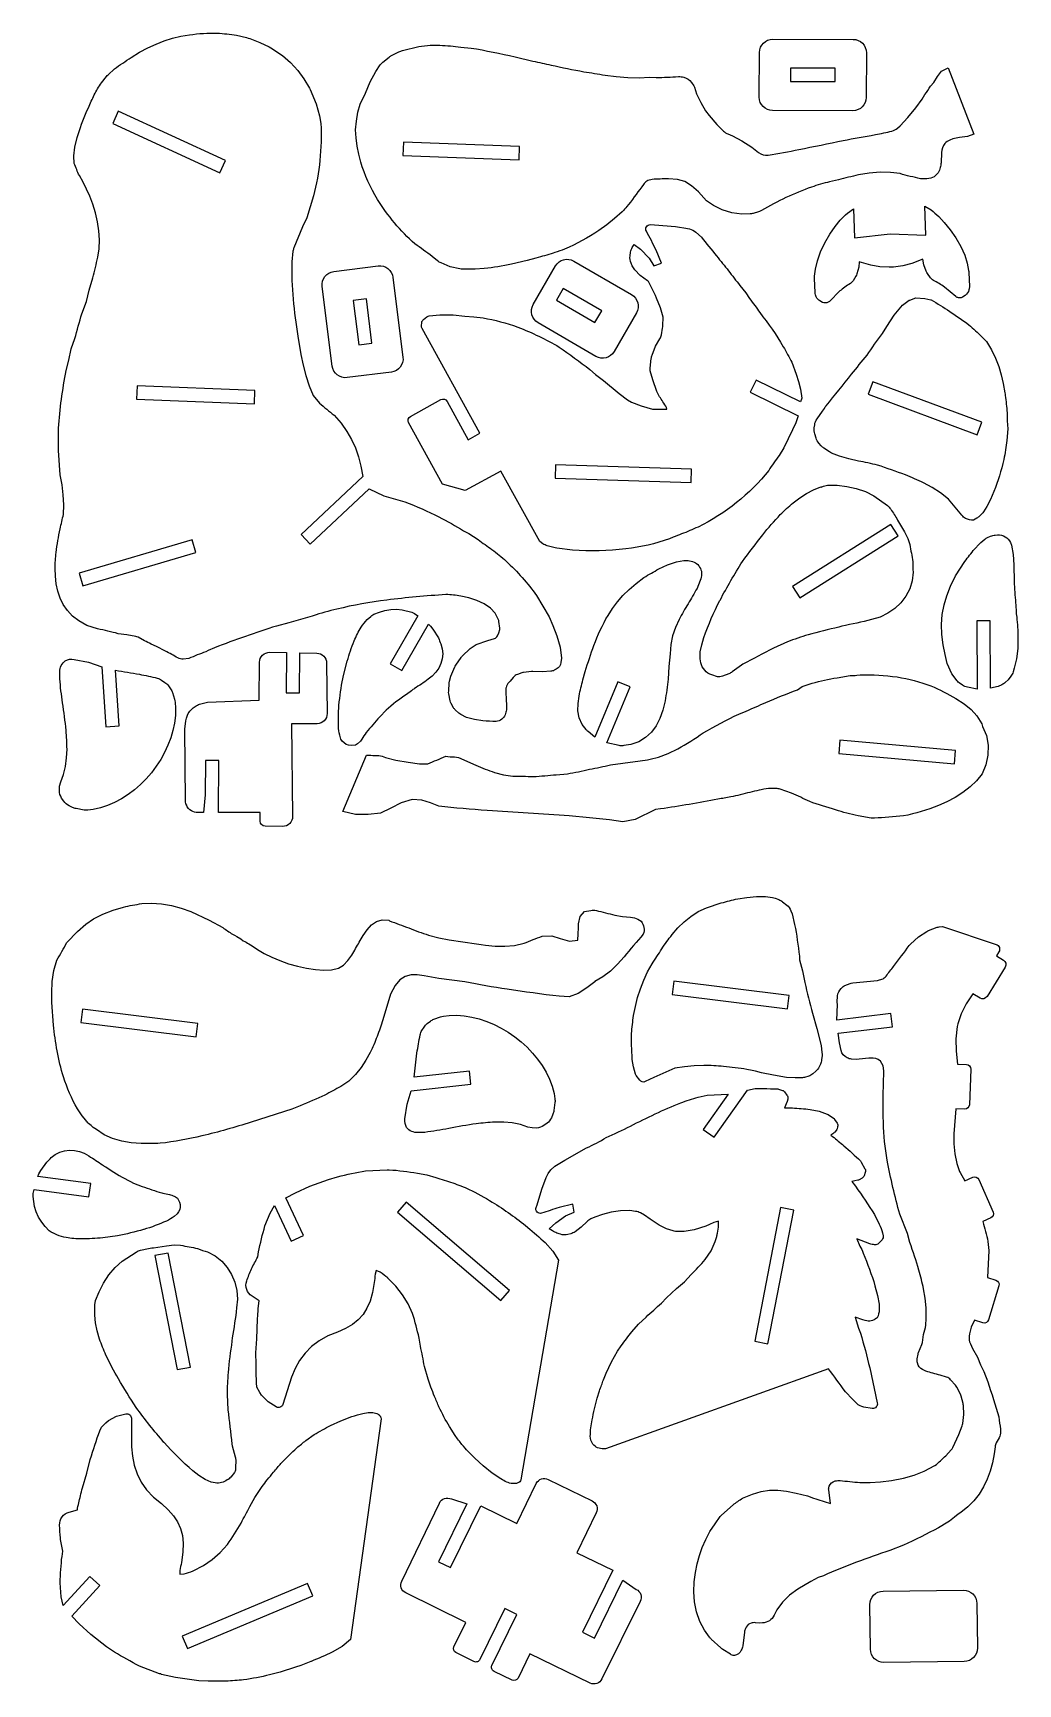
# Model space of a CAD drawing. Extents: x 0 to 223, y 0 to 573.
# Drawn here: x 0 to 222.8, y 0 to 373.3 of the extents above; entities that cross this region are included whole.
import ezdxf

# ---------------------------------------------------------------- set-up
doc = ezdxf.new("R2010")
doc.units = 0
doc.layers.add('LAYER_1', color=1, linetype='CONTINUOUS')

msp = doc.modelspace()

# ---------------------------------------------------------------- linework, layer by layer
at = {"layer": 'LAYER_1'}
for points in [[(93.37, 246.31, 0.0154), (80.04, 245.07, 0.0269), (68.73, 243.03, 0.0189), (63.36, 241.5), (63.13, 241.45), (57.85, 239.89), (55.08, 239.19, 0.0162), (41.07, 234.3), (39.63, 233.69), (39.09, 233.37, 0.0201), (35.25, 231.86), (34, 231.72, -0.16), (32.77, 231.98, 0.0159), (29.94, 233.55), (27.95, 234.59), (26.76, 235.08, 0.0238), (25.21, 235.89), (23.77, 236.65, 0.0716), (23.23, 236.84), (21.23, 237.24), (19.26, 237.47, 0.0166), (14.62, 238.57), (12.16, 239.31), (10.4, 240.37), (8.97, 241.45), (7.8, 242.68), (6.86, 244.04), (6.13, 245.52), (5.6, 247.09), (5.25, 248.75), (5.06, 250.47), (5, 252.24, -0.0238), (5.23, 255.84, -0.0228), (6.14, 261.16, -0.0056), (6.9, 264.45), (6.99, 266.62), (6.86, 268.86), (6.56, 271.13), (6.12, 273.39), (5.79, 278.9, -0.0121), (5.8, 283.93, -0.0232), (6.42, 290.45, -0.0101), (7.51, 296.99), (8.13, 299.31), (8.61, 301.86), (9.48, 304.18, -0.0045), (11.04, 309.8), (12.07, 312.54), (12.71, 315.17), (13.56, 317.91, -0.0094), (14.7, 322.58), (14.96, 324.52), (15.02, 326.53), (14.9, 328.57), (14.61, 330.62), (14.16, 332.63), (13.57, 334.57), (12.85, 336.41), (11.32, 339.57), (10.48, 341.06, -0.0149), (9.32, 343.79), (9.22, 345.51), (9.47, 347.5), (10, 349.66), (10.72, 351.88, -0.0206), (13.19, 357.87, -0.026), (14.6, 360.68, -0.032), (15.53, 362.01), (16.59, 363.43, -0.0474), (16.98, 363.85), (18.41, 365.15, -0.0209), (22.23, 367.73), (24.07, 368.95), (25.96, 369.93), (27.83, 370.78), (29.69, 371.49), (31.57, 372.08), (33.47, 372.54), (35.41, 372.88, -0.0365), (41.67, 373.28, -0.0189), (46.04, 372.78), (48.31, 372.28, -0.0055), (51.31, 371.16), (53.45, 370.17), (53.83, 369.96), (56.44, 368.21), (58.21, 366.65), (59.88, 364.83), (61.27, 362.95), (62.51, 360.83), (62.68, 360.49), (64.03, 357.3), (64.77, 354.53), (65.13, 352.85, -0.0338), (64.9, 344.48, -0.0355), (63.47, 336.43), (61.93, 331.5), (60.98, 329.49), (59.02, 324.73, 0.067), (58.81, 323.95), (58.53, 321.58, 0.0296), (58.84, 313.1, 0.0147), (59.92, 304.75), (60.57, 300.62), (61.08, 298.21), (61.72, 295.81), (62.49, 293.48), (63.39, 291.29), (64.78, 289.62, 0.0117), (68.12, 286.87), (69.71, 285.04), (71.01, 283.22), (72.08, 281.38), (72.93, 279.47), (73.61, 277.47), (74.17, 275.32), (74.62, 272.99), (60.63, 259.93), (62.7, 257.72), (76.07, 270.21), (79.34, 268.62), (84.11, 267.26, -0.0298), (91.8, 263.87, -0.0151), (97.41, 260.76), (98.6, 260.09), (100.7, 258.75, 0.0125), (103.82, 256.51, -0.022), (107.03, 253.86, -0.049), (113.93, 246.08), (116.76, 241.27), (117.59, 239.35), (118.48, 236.96), (119.21, 234.39), (119.55, 231.94), (119.43, 230.97, -0.2431), (118.38, 229.45), (117.9, 229.19, -0.1027), (117.12, 228.96), (115.28, 228.81), (113.08, 228.95), (112.76, 228.93), (110.99, 228.71, 0.0532), (110.57, 228.61), (109.56, 228.26, 0.1461), (108.62, 227.58), (107.96, 226.71), (107.65, 226.43, 0.1607), (107.02, 225.33, 0.0669), (106.92, 224.52, 0.0166), (107.12, 221.59), (107.09, 220.28, -0.0744), (106.99, 219.69), (106.8, 219.13, -0.144), (106.08, 218.13, -0.1822), (104.74, 217.64, -0.0195), (101.72, 217.76), (99.84, 218.03), (98.09, 218.53), (96.78, 219.19, -0.0672), (96.34, 219.49), (95.53, 220.22, -0.0812), (95.13, 220.73), (94.58, 221.71, -0.0794), (94.36, 222.31), (94.05, 223.89, -0.0771), (94.03, 224.51), (94.15, 226.38), (94.21, 226.72), (94.52, 227.85), (95.4, 229.96, -0.0538), (95.61, 230.34), (96.82, 232.07, -0.0509), (97.09, 232.38), (98.9, 234.1), (100.24, 235.05), (102.85, 235.96), (104.39, 236.4, 0.2245), (105.05, 236.97), (105.41, 237.67), (105.59, 238.39, 0.0827), (105.6, 238.72), (105.41, 240.26, 0.0807), (105.32, 240.57), (104.72, 241.84, 0.0739), (104.56, 242.09), (103.51, 243.24), (102.05, 244.24), (100.37, 245.01), (98.57, 245.58), (96.74, 245.97, 0.025), (93.42, 246.34), (93.37, 246.31)], [(78.56, 366.07, -0.0674), (79.12, 366.66), (80.58, 367.84, -0.0523), (81.1, 368.18), (82.79, 369.04, -0.0424), (83.56, 369.31), (87.27, 370.22, -0.025), (89.85, 370.51), (92.03, 370.51, -0.0147), (96.79, 370.11), (99.09, 369.88, -0.0175), (109.05, 367.88), (113.1, 366.91, -0.0116), (117.19, 366.03, 0.0091), (124.62, 364.53, -0.0121), (129.43, 363.73), (131.93, 363.41), (134.53, 363.21), (137.09, 363.15), (139.47, 363.28), (140.95, 363.21, 0.0101), (146, 363.44, -0.0844), (147.25, 363.27, -0.1728), (148.94, 362.12, -0.0812), (149.6, 361.01), (150.12, 359.53), (151.04, 357.6), (152.1, 355.71), (152.92, 354.63), (154.65, 352.57), (156.17, 351.11, 0.0755), (157.2, 350.46), (158.24, 350.01), (160.34, 348.88), (162.58, 347.48), (164.13, 346.28, 0.1932), (166.3, 345.66, 0.0091), (173.24, 346.94, 0.0017), (183.29, 348.98, -0.0049), (190.54, 350.3, 0.016), (194.3, 351.11, 0.1192), (195.56, 351.76), (196.16, 352.28), (197.88, 354.18), (199.7, 356.4), (201.14, 358.33), (201.75, 359.4, 0.017), (203.02, 361.25), (203.74, 362.12), (204.6, 363.48), (205.54, 364.68), (206.99, 365.38), (212.83, 350.42), (211.38, 349.86), (209.58, 349.63), (208.06, 349.35), (207.38, 349.08, 0.1182), (206.23, 348.27, 0.1332), (205.53, 346.29), (205.4, 343.95, -0.0299), (205.22, 342.85, -0.1931), (203.84, 340.79, -0.1433), (202.21, 340.32), (200.76, 340.33, -0.0151), (196.12, 341.48), (193.95, 341.71), (191.61, 341.81), (189.16, 341.6), (186.71, 341.18, 0.0137), (182.2, 340.08), (180.2, 339.65, 0.0208), (176.1, 338.43, 0.0487), (164.82, 333.13, -0.0616), (164.14, 332.84), (162.92, 332.49, -0.0618), (162.19, 332.38), (160.37, 332.32), (158.1, 332.65), (155.89, 333.32), (153.92, 334.25), (152.36, 335.36), (150.52, 337.35), (148.95, 338.76), (147.44, 339.67), (145.78, 340.17), (143.74, 340.33, 0.0092), (140.05, 340.17, 0.09), (138.82, 339.75, 0.0825), (138.11, 339.06, 0.0039), (134.74, 334.49), (134.33, 334.09, -0.0516), (133.25, 332.86), (131.57, 331.32), (129.82, 329.91), (128.01, 328.61, -0.0426), (120.26, 324.38, -0.0145), (118.01, 323.64), (117.69, 323.53, -0.0101), (113.78, 322.38), (111.82, 321.81), (108.23, 321.01, -0.0257), (102.08, 320.01), (100, 319.87), (97.23, 319.87, -0.0567), (96.55, 319.95), (94.4, 320.45), (92.3, 321.29, -0.0763), (91.51, 321.76), (90.31, 322.75, 0.0076), (86.37, 325.61, -0.0707), (77.93, 335.66, -0.0652), (74.14, 344.11), (73.67, 345.9), (73.32, 347.72), (73.09, 349.56), (72.97, 351.42), (73.15, 353.37), (73.48, 355.37), (73.99, 357.17), (75.19, 359.65), (76.28, 362.21), (77.52, 364.61), (78.56, 366.07)], [(164.29, 358.78), (164.32, 368.87, -0.4142), (167.35, 371.89), (185.5, 371.85, -0.4142), (188.51, 368.82), (188.49, 358.73, -0.4142), (185.46, 355.72), (167.31, 355.75, -0.4142), (164.29, 358.78)], [(210.85, 313.96), (210.29, 313.58, -0.1655), (209.66, 313.4), (209.34, 313.42, -0.1662), (208.73, 313.67), (206.22, 315.85, 0.0198), (203.69, 317.36, -0.1067), (203.05, 317.93), (202.32, 318.92, -0.0706), (202.06, 319.42), (201.52, 320.87), (201.32, 322.12), (198.79, 321.16), (196.76, 320.62), (194.66, 320.35, 0.0309), (193.67, 320.32), (191.55, 320.42), (189.49, 320.8), (186.9, 321.57), (186.79, 320.31), (186.37, 318.82, -0.0706), (186.14, 318.31), (185.49, 317.26, -0.1067), (184.89, 316.65, 0.0198), (182.48, 314.95), (180.14, 312.59, -0.1662), (179.56, 312.3), (179.24, 312.26, -0.1655), (178.6, 312.38), (178.01, 312.72, -0.1536), (177.18, 313.61, -0.0982), (176.9, 314.64), (176.77, 317.79, -0.0598), (176.8, 318.27), (177.02, 319.89), (177.43, 321.76), (178.13, 323.78), (179.11, 325.82), (180.25, 327.77), (181.46, 329.52), (182.61, 330.98, -0.0137), (184.21, 332.57), (185.59, 333.52), (185.84, 327), (193.88, 327.91), (201.96, 327.61), (201.72, 334.12), (203.16, 333.28, -0.0137), (204.88, 331.82), (206.14, 330.45), (207.47, 328.8), (208.77, 326.94), (209.9, 324.98), (210.75, 323.02), (211.29, 321.25), (211.63, 319.58, -0.0598), (211.7, 319.11), (211.81, 315.96, -0.0927), (211.71, 315.23, -0.1811), (210.85, 313.96)], [(84.96, 285.2, -0.4142), (85.36, 286.57), (92.28, 290.4, -0.4142), (93.65, 290), (98.45, 281.33), (101.1, 282.79), (88, 306.48, -0.1515), (87.88, 307.06), (87.95, 307.82, -0.2067), (88.34, 308.52), (89.11, 309.12, -0.1436), (89.64, 309.32), (92.03, 309.53), (95.03, 309.56), (97.65, 309.25), (99.74, 309.11), (101.8, 308.86, -0.0495), (109.67, 306.78, -0.0413), (119.02, 302.27, -0.0092), (125.96, 297.23), (127.22, 296.07), (129.02, 294.75), (132.59, 291.78), (134.51, 290.38), (135.39, 289.79), (137.55, 288.98), (140.16, 288.27), (143.36, 288.27), (143.33, 288.58, 0.0202), (142.47, 289.9, -0.0253), (141.09, 292.25), (140.21, 294.84), (139.63, 296.89, -0.1452), (139.64, 297.47), (139.86, 299.66, -0.0679), (140.04, 300.46), (140.82, 302.46), (141.8, 304.17, 0.0806), (142.14, 305.07), (142.43, 306.53, 0.0483), (142.49, 307.11), (142.51, 309.02), (141.97, 311.13), (141.03, 313.3), (140.79, 313.94), (139.22, 317.06, 0.1196), (139.03, 317.28), (137.36, 318.49), (136.15, 319.73, -0.0907), (135.54, 320.63), (135.28, 321.23, -0.1433), (135.06, 322.91), (135.19, 323.73, -0.0914), (135.55, 324.77), (135.97, 325.5), (137.42, 324.38), (139.37, 322.41), (140.44, 320.65), (142.18, 321.21), (140.96, 324.17, 0.01), (138.74, 328.48, -0.26813), (138.77, 329.48, -0.26813), (139.67, 329.96, -0.0311), (147.2, 329.23), (148.51, 328.97, -0.1365), (149.96, 328.24), (151.18, 327.12, 0.0103), (154.63, 322.87, 0.0038), (157.34, 319.54, 0.0167), (159.92, 316.2), (161.22, 314.52), (162.1, 313.24, -0.02), (164.41, 310.06, -0.0324), (169.72, 302.35, -0.007), (171.66, 298.83), (172.65, 296.12), (173.18, 294.5), (173.62, 292.79), (173.95, 290.75), (173.6, 289.86), (163.6, 294.79), (162.26, 292.08), (173.11, 286.73), (172.45, 284.94, -0.0081), (169.82, 279.52), (168.8, 277.77, 0.0223), (166.43, 274.39, -0.1122), (150.43, 261.59, -0.022), (146.71, 260.02, -0.0093), (144.79, 259.28), (143.98, 258.93, -0.0548), (134.13, 256.63, -0.0473), (122.06, 256.38), (118.52, 256.79), (118.09, 256.87), (116.32, 257.35, -0.0881), (115.36, 257.8), (114.64, 258.31), (105.82, 274.25), (97.79, 269.81), (92.66, 271.29), (84.96, 285.2)], [(135.41, 314.13, -0.4142), (136.51, 310), (131.46, 301.27, -0.4142), (127.33, 300.17), (114.24, 307.75, -0.4142), (113.14, 311.88), (118.19, 320.61, -0.4142), (122.32, 321.71), (135.41, 314.13)], [(71.05, 295.36, -0.4142), (67.68, 297.99), (65.42, 315.99, -0.4142), (68.05, 319.37), (78.06, 320.62, -0.4142), (81.43, 318), (83.68, 299.99, -0.4142), (81.06, 296.61), (71.05, 295.36)], [(203.16, 312.94, -0.0169), (207.36, 310.33), (211.26, 307.65, -0.0184), (214.34, 304.91), (215.67, 303.5), (216.81, 301.63), (217.73, 299.78), (218.47, 297.91), (219.04, 296), (219.48, 294), (219.83, 291.9, -0.1296), (219.93, 291.36, -0.0107), (220.35, 287.42), (220.37, 285.6), (220.54, 283.8), (220.3, 281.17, -0.0083), (219.62, 276.84, -0.0333), (217.37, 269.61), (216.6, 267.83), (215.76, 266.19), (214.98, 265.02, -0.0576), (214.65, 264.6), (214.09, 264.05, -0.0618), (213.5, 263.59), (212.78, 263.16, -0.1407), (210.97, 263.52, -0.0928), (210.13, 264.25, 0.0097), (207.07, 267.92), (205.3, 269.29), (203.43, 270.5), (201.47, 271.56, 0.0205), (197.35, 273.36, 0.011), (191.03, 275.57, 0.016), (186.71, 276.51), (184.52, 276.98), (182.4, 277.59), (180.66, 278.32, -0.0469), (180.16, 278.59), (178.87, 279.44, -0.0645), (178.29, 279.95), (177.77, 280.53, -0.1064), (177.15, 281.64), (176.83, 282.65, -0.1142), (176.73, 284.01), (176.82, 284.67, -0.1235), (177.36, 286.04), (178.62, 287.8, -0.0246), (179.42, 289.02, 0.0064), (185.16, 296.14, -0.0054), (188.68, 300.43, -0.014), (192.14, 305.33), (193.11, 306.96), (194.79, 309.46), (196.65, 311.78), (198.2, 312.84, 0.173), (198.33, 312.9), (199.69, 313.39), (201.73, 313.28), (203.12, 312.98), (203.16, 312.94)], [(155.36, 245), (155.41, 245.03, -0.0209), (160.49, 253.79, -0.0087), (165.08, 259.84, -0.0233), (169.05, 264.38, -0.0236), (171.93, 267.05), (173.44, 268.2), (175, 269.2), (176.59, 270.02), (178.24, 270.65), (178.28, 270.62), (178.79, 270.85), (179.7, 271.02), (181.89, 271.02), (184.08, 270.78), (186.22, 270.32), (188.28, 269.61), (190.19, 268.64), (193.26, 266.44, -0.0906), (194.02, 265.66, -0.0255), (195.58, 263.16), (197.1, 260.52), (197.87, 259), (198.33, 257.6, -0.0067), (199.03, 253.75, 0.0342), (199.11, 251.35), (198.89, 249.44), (198.33, 247.64), (197.47, 245.97), (196.34, 244.47), (194.96, 243.16), (193.37, 242.08), (191.6, 241.24), (189.68, 240.67, -0.0182), (182.98, 239.2), (182.28, 238.95, 0.0153), (175.34, 237.2, 0.0179), (170.67, 235.63), (167.49, 234.2, 0.0039), (160.6, 230.57), (160.23, 230.33), (158.16, 228.81, -0.07), (157.42, 228.41), (155.95, 227.86, -0.1264), (154.82, 227.7), (153.53, 228.13, -0.2504), (151.05, 230.9), (150.88, 231.8), (150.94, 233.35), (151.26, 234.98), (151.76, 236.63, -0.0297), (155.36, 245)], [(214.39, 258.09), (215.31, 258.82, -0.0619), (215.95, 259.21), (216.62, 259.52, -0.0911), (217.68, 259.78), (218.16, 259.81, -0.3097), (221.12, 258.05), (221.37, 257.51), (221.75, 255.39), (221.88, 253.06, 0.009), (221.98, 248.65, 0.0054), (222.3, 243.89, -0.035), (222.38, 241.97), (222.52, 241.22, -0.0183), (222.81, 236.62), (222.77, 234.14), (222.51, 231.77), (221.97, 229.7), (221.7, 228.81, -0.0888), (221.21, 227.87), (220.56, 227.03), (219.94, 226.45, -0.08), (219.14, 225.91), (218.31, 225.53), (216.59, 225.16), (216.5, 240.4), (213.47, 240.38), (213.56, 224.94), (211.41, 225.35, -0.107), (210.23, 225.86), (209.49, 226.38, -0.0829), (208.79, 227.08), (207.88, 228.36), (206.82, 230.75), (206.31, 232.77), (205.88, 234.96), (205.6, 237.26), (205.51, 239.58), (205.66, 241.84), (206.08, 243.97), (206.7, 246), (207.56, 248.21), (208.69, 250.56), (210.81, 253.82, -0.0091), (212.96, 256.59), (214.07, 257.78, -0.0371), (214.39, 258.09)], [(148.53, 253.96, -0.231195), (150.79, 252.54, -0.231195), (151.07, 249.88), (150.41, 248.14, -0.0387), (150.21, 247.71, -0.0111), (148.18, 244.24, 0.0156), (146.16, 240.69), (145.32, 238.87), (144.66, 236.99), (144.25, 235), (144.13, 232.88), (143.83, 230.06), (143.71, 227.2, -0.0044), (142.98, 222.27), (142.48, 220.2), (141.81, 218.31), (140.95, 216.63), (139.87, 215.17), (138.57, 213.96), (137.02, 213.02), (135.21, 212.39), (133.67, 212.16, -0.091), (132.58, 212.19), (129.8, 212.8), (135.05, 225.44), (132.26, 226.6), (127.07, 214.07), (125.57, 215.33, -0.0545), (125.11, 215.8), (124.22, 216.96), (123.56, 218.45), (123.28, 220.02), (123.29, 221.67), (123.53, 223.38, -0.0161), (124.41, 227.02), (124.91, 228.95, -0.0119), (126.89, 234.81, -0.0452), (130.08, 241.61), (131.08, 243.16), (132.21, 244.65), (133.46, 246.09), (134.87, 247.49), (136.44, 248.85), (138.19, 250.16, -0.0131), (141.58, 252.11), (143.55, 253.04), (145.6, 253.74), (147.24, 254, -0.0699), (148.53, 253.96)], [(69.27, 222.01), (69.29, 222.04, -0.0209), (70.2, 228.04), (71.09, 231.29, -0.0287), (72.64, 235.84, -0.0426), (74.26, 238.94, -0.0414), (75.61, 240.65), (76.39, 241.36), (76.42, 241.36), (76.66, 241.6), (77.13, 241.89), (78.35, 242.37), (79.62, 242.72), (80.92, 242.94), (82.23, 242.99), (83.51, 242.87), (85.71, 242.32, -0.0906), (86.3, 242.05), (87.05, 241.53), (80.81, 230.67), (83.43, 229.17), (89.44, 239.61), (89.92, 239.18), (90.48, 238.5), (91.72, 236.51, 0.0356), (92.29, 235.19), (92.59, 234.07), (92.68, 232.94), (92.56, 231.82), (92.26, 230.73), (91.78, 229.7), (91.13, 228.74), (90.33, 227.89), (89.38, 227.15, -0.0128), (86.31, 225.06, 0.0735), (85.63, 224.56), (84.46, 223.75, 0.0334), (79.88, 220.15), (78.42, 218.65, 0.0039), (75.37, 215.11, 0.0183), (74.4, 213.59, -0.07), (74.07, 213.2), (73.38, 212.57, -0.0713), (72.95, 212.29), (71.97, 212.19, -0.2506), (69.97, 213.19), (69.67, 213.65), (69.37, 214.53, -0.0428), (69.1, 216.54, -0.0299), (69.27, 222.01)], [(6.95, 199.59), (6.48, 200.31, -0.1455), (5.96, 202.01), (6.03, 203), (6.26, 203.97), (6.92, 205.63), (7.36, 207.44), (7.61, 209.37), (7.69, 211.39, 0.0209), (7.49, 215.59, 0.0119), (6.7, 221.83, -0.0174), (6.06, 227.27), (6.07, 228.86, -0.2341), (7.31, 231.36, -0.1698), (9.29, 231.65), (12.58, 231.01), (15.57, 229.99), (16.46, 216.41), (19.48, 216.61), (18.65, 229.19, -0.0082), (24.06, 228.3, -0.0154), (28.12, 227.4, -0.0899), (29.1, 226.97), (29.85, 226.46, -0.092), (30.64, 225.68), (31.13, 224.97, -0.0768), (31.54, 224.14), (32.01, 222.64, -0.0549), (32.13, 221.99), (32.24, 220.65), (32.21, 218.96), (32.01, 217.27), (31.66, 215.57), (31.16, 213.89), (30.52, 212.23), (29.76, 210.6), (28.88, 209.02), (27.88, 207.5), (26.78, 206.04), (25.58, 204.66), (24.3, 203.37), (22.94, 202.18), (21.5, 201.1), (20.01, 200.13), (18.46, 199.3), (16.87, 198.62), (15.24, 198.08), (13.58, 197.71), (12.41, 197.58, -0.0707), (11.55, 197.6), (9.74, 197.91, -0.0711), (8.93, 198.17), (8.16, 198.54, -0.1344), (6.95, 199.59)], [(51.24, 231, -0.4175), (53.55, 233.26), (57.31, 233.19), (57.26, 224.12), (60.28, 224.06), (60.33, 233.14), (64.19, 233.07, -0.4058), (66.42, 230.82), (66.54, 219.41, -0.4142), (64.3, 217.12), (58.5, 217.05), (58.73, 196.17, -0.202757), (58.06, 194.54, -0.202757), (56.42, 193.88), (52.49, 193.95, -0.411), (51.38, 195.09), (51.39, 197.04), (41.94, 197.04), (42.02, 208.76), (38.99, 208.78), (38.94, 201.03), (38.54, 197.03), (37.3, 197.03, -0.1263), (35.84, 197.39, -0.1498), (34.69, 198.74), (34.75, 198.59, -0.112), (34.5, 199.65), (34.32, 215.91), (34.57, 217.73, -0.0536), (34.72, 218.36), (34.98, 219.08, -0.1155), (35.74, 220.23), (36.26, 220.73), (36.94, 221.18, -0.0935), (37.97, 221.63), (39.47, 221.97), (51.18, 222.44), (51.24, 231)], [(203.13, 225.69, -0.0288), (208.77, 222.83), (210.62, 221.63), (212.24, 220.32), (213.49, 218.91), (214.61, 217.09, -0.0276), (214.81, 216.51), (215.67, 214.43), (216.08, 212.25), (215.99, 210.01), (215.5, 207.83), (214.7, 205.79), (213.42, 204.22), (211.96, 202.81), (210.34, 201.56), (208.59, 200.44), (206.73, 199.47), (204.8, 198.61, -0.0415), (196.91, 196.25, 0.0027), (190.32, 195.73, -0.0624), (189.57, 195.76), (186.64, 196.25, -0.0146), (181.55, 197.62, -0.01), (175.7, 199.5, 0.0105), (171.58, 201.41), (169.03, 202.29, 0.0756), (168.13, 202.45), (166.34, 202.49, 0.0218), (162.13, 201.59, -0.0102), (157.85, 200.55, 0.0127), (154.91, 200.03, -0.0098), (141.98, 197.86), (140.8, 197.75), (136.21, 195.48), (133.41, 194.96, 0.0158), (121.31, 196.25, 0.0029), (102.75, 197.52, -0.0153), (91.81, 198.49), (89.89, 199.23), (87.94, 199.8), (85.77, 200), (83.27, 199.22), (80.98, 198), (78.63, 196.92), (75.82, 196.62), (72.95, 196.56), (70.11, 197.24), (75.43, 210, -0.0193), (77.4, 209.9, -0.1323), (78.97, 209.75), (79.73, 209.46), (82.1, 208.88), (84.83, 208.39), (87.41, 208.08), (89.33, 208.08, 0.006), (93.36, 209.75, 0.0271), (95.32, 209.59), (96.24, 209.44), (100.17, 207.71, 0.0213), (104.36, 206.12), (106.46, 205.56), (108.53, 205.24, -0.0107), (113.15, 205.17, 0.0126), (118.38, 205.59), (120.88, 205.79, 0.0165), (125.91, 206.82, 0.0055), (130.64, 207.78, -0.0116), (135.1, 208.4, 0.0187), (139.57, 209.08), (139.59, 209.13), (141.52, 209.54), (143.66, 210.36), (145.86, 211.45, 0.0261), (151.61, 215.06, -0.0146), (159.65, 219.31), (161.32, 219.95, 0.0039), (165.77, 221.94, -0.0076), (172.91, 224.8), (173.99, 225.55), (176.25, 226.28, -0.016), (181.87, 227.52), (184.84, 228.04, 0.0576), (186.38, 228.08), (187.09, 228.17, -0.0448), (195.48, 227.68, -0.0458), (203.13, 225.69)], [(136.03, 173.2, -0.1425), (137.54, 172.44, -0.2557), (138.06, 169.5, 0.0076), (133.7, 164.44), (132.2, 162.77), (130.6, 161.2), (128.9, 159.85), (127.07, 158.82), (127.07, 158.77), (125.25, 157.39), (123.35, 156.11), (121.31, 155.34), (119.03, 155.48, -0.0059), (107.24, 157.07, -0.0158), (97.69, 158.79), (91.8, 159.49), (88.45, 160.13), (86.93, 160.33), (85.52, 160.31), (84.22, 159.97), (83.01, 159.2), (81.9, 157.9), (80.88, 155.96), (79.12, 150.17, -0.013), (77.84, 146.38, -0.0239), (76.26, 142.75), (75.3, 141.02), (74.2, 139.36), (72.93, 137.78), (71.46, 136.29), (69.65, 135.12, -0.0208), (66.02, 133.16, -0.0167), (60.44, 130.74), (58.52, 129.98), (49.33, 127.03, -0.0181), (38.22, 123.91, -0.0298), (28.79, 122.24), (28.74, 122.26, -0.0177), (24.44, 122.22), (22.23, 122.38), (20.06, 122.73), (18, 123.31), (16.08, 124.17), (14.39, 125.37), (13.64, 125.84, 0.0127), (12.59, 126.75, -0.0793), (11.96, 127.47), (11.09, 128.46), (10.04, 130.06, -0.0538), (6.9, 137.24, -0.0284), (5.46, 143.14, -0.0182), (4.62, 148.99), (4.29, 154.06), (4.23, 156.29), (4.33, 158.8), (4.69, 161.35), (5.38, 163.68, 0.0153), (7.65, 167.62), (10.08, 170.16), (11.98, 171.76), (13.7, 173.01), (15.83, 174.09), (18.15, 174.99), (20.45, 175.67, -0.0189), (24.61, 176.43), (26.8, 176.51), (29.06, 176.36), (31.32, 175.99), (33.55, 175.41), (35.68, 174.65), (39.83, 172.72), (42.92, 171.03, 0.0081), (45.14, 169.51), (45.56, 169.33), (46.08, 168.98), (47.03, 168.46), (47.56, 168.03, -0.0373), (48.82, 167.31), (49.54, 166.91), (50.8, 166.04), (52.31, 165.18), (54.01, 164.34), (55.87, 163.56), (57.83, 162.86), (59.85, 162.26), (61.88, 161.81), (63.87, 161.51), (65.77, 161.39), (67.54, 161.5), (69.13, 161.84), (70.24, 162.52), (71.23, 163.55), (72.13, 164.82, 0.0115), (73.8, 167.75), (74.66, 169.21), (75.56, 170.54), (76.56, 171.65), (77.69, 172.43), (78.99, 172.8), (80.49, 172.66), (80.65, 172.52, -0.011), (84.99, 170.93, 0.0136), (89.49, 169.31), (91.8, 168.67), (94.13, 168.23, -0.0046), (102.39, 167.06), (104.55, 166.85), (106.72, 166.81), (108.91, 166.99), (111.09, 167.46, -0.0157), (115.14, 169.06), (117.35, 169.15), (119.24, 168.52), (121.37, 167.95), (123.24, 168.2, 0.0076), (123.43, 171.89), (123.79, 173.52), (124.74, 174.65), (126.18, 174.91, -0.1047), (127.43, 174.87, -0.0095), (131.59, 173.82), (133.31, 173.54), (135.15, 173.37), (136.03, 173.2)], [(170.53, 176.1, -0.1324), (171.46, 174.83), (171.73, 174.15), (172.29, 171.74, -0.02), (173.35, 164.54), (173.41, 163.73), (174.08, 161.25), (174.59, 158.59, 0.0049), (176.3, 151.67), (177.32, 148.23), (178.26, 144.33), (178.47, 142.74, -0.0555), (178.48, 142.07), (178.4, 141.14, -0.089), (178.11, 140.11), (177.83, 139.52, -0.101), (177.1, 138.55), (176.42, 137.95, -0.0893), (175.5, 137.4), (174.52, 137.13, -0.0472), (173.64, 137.07), (172.43, 137.04), (170.44, 137.14), (167.49, 137.63), (164.76, 138.2), (163.42, 138.59), (162.66, 138.67), (161.49, 138.95, 0.0162), (156.2, 139.63, 0.0199), (151.74, 139.84), (149.53, 139.77), (147.35, 139.57), (145.18, 139.22), (140.43, 137.13), (138.51, 136.19, -0.3625), (137.25, 136.51), (136.47, 137.58, -0.0904), (136.31, 137.91), (135.86, 139.53), (135.56, 141.23, 0.0065), (135.35, 145.22), (135.4, 147.07, -0.0218), (135.87, 151.12), (136.26, 153.16), (136.77, 155.19), (137.4, 157.18), (138.15, 159.13), (139.02, 161.01), (140.03, 162.82, 0.0113), (142.22, 166.2, -0.0223), (144.55, 169.43), (145.86, 170.93), (147.27, 172.31), (148.82, 173.55), (150.49, 174.62), (152.33, 175.49), (155.7, 176.59, -0.0215), (159.4, 177.51), (161.5, 177.85), (163.64, 178.04), (165.7, 178.03), (167.27, 177.8, -0.0524), (167.88, 177.65), (168.73, 177.34, -0.08), (169.57, 176.86), (170.53, 176.1)], [(213.94, 114.07), (217.19, 106.68, -0.4142), (216.67, 105.36), (214.82, 104.54, -0.0148), (216.01, 100.08), (216.25, 98.02), (215.89, 91.88), (217.82, 91.29, -0.4142), (218.49, 90.04), (216.14, 82.32, -0.4142), (214.88, 81.65), (212.95, 82.24), (212.23, 80.64), (211.87, 79.16), (211.79, 78.67, 0.151), (212.03, 76.9), (212.52, 75.87), (213.64, 73.92), (214.33, 72.15), (215.07, 70.67), (215.96, 68.31, -0.0099), (218.49, 60.37, 0.0122), (218.86, 57.6), (218.87, 57.06, -0.1193), (218.57, 55.67), (217.88, 54.5, 0.0786), (217.62, 53.59), (217.43, 52.01), (217.04, 50.02), (216.52, 48.11), (215.84, 46.28), (215.01, 44.55), (214, 42.93), (212.83, 41.42), (211.46, 40.04), (209.91, 38.8), (209.31, 38.42), (208.42, 37.68, 0.0292), (206.95, 36.55), (204.81, 35.32, -0.0154), (196.9, 31.39), (193.85, 30.18, 0.0247), (178.78, 24.48), (177.59, 24.07), (175.93, 23.19), (172.98, 21.45), (171.12, 20.07), (169.54, 18.51), (168.25, 16.74), (167.67, 15.53, -0.2744), (165.01, 13.8), (164.27, 13.77), (163.44, 13.85, 0.083), (162.45, 13.78, 0.1889), (161.32, 12.83), (161.15, 12.52, 0.1034), (160.91, 11.73), (160.55, 8.59, -0.0719), (160.22, 7.62, -0.2615), (158.65, 6.43, -0.1554), (157.74, 6.73), (156.04, 7.8, -0.0458), (155.61, 8.15), (153.42, 10.16, -0.0487), (153.02, 10.6), (151.86, 12.15), (150.84, 14.16), (150.12, 16.31), (149.67, 18.56), (149.46, 20.84), (149.55, 23.11), (149.83, 25.19), (150.22, 27.16), (150.74, 29.06), (151.38, 30.89), (152.18, 32.68), (153.14, 34.46), (154.28, 36.23), (155.47, 37.86, -0.0524), (155.76, 38.17), (158.36, 40.53, -0.0261), (160.52, 42), (162.75, 42.9), (164.75, 43.49), (166.63, 43.79), (168.5, 43.82), (170.47, 43.61), (172.65, 43.16), (175.17, 42.51), (176.58, 41.99, 0.0047), (180.41, 40.83), (180, 43.86, -0.1038), (180.06, 44.69, -0.2461), (181.49, 45.9, -0.0925), (182.56, 46.02, 0.0189), (187.04, 45.59), (189.35, 45.55), (191.72, 45.67), (194.23, 45.97), (196.9, 46.51), (199.3, 47.2), (201.61, 48.12), (204.03, 49.39, 0.0177), (206.5, 51.61), (207.72, 52.96, 0.0753), (208.06, 53.46), (209.44, 56.43), (210.19, 58.38, 0.0651), (210.32, 58.89), (210.54, 60.94), (210.45, 62.99, 0.0506), (210.39, 63.4), (209.96, 65.11, 0.0593), (209.79, 65.55), (208.96, 67.13, 0.0602), (208.68, 67.53), (207.57, 68.78, 0.1378), (206.66, 69.37), (205.2, 69.82, -0.0151), (201.98, 70.72), (201.23, 71.1, -0.2264), (200.07, 72.58, -0.1042), (200.03, 73.55), (200.22, 74.58, -0.0488), (200.33, 74.95), (201.06, 76.77, 0.0576), (201.18, 77.21), (201.47, 78.99, 0.0311), (201.96, 81.13, 0.0138), (202.05, 85.05), (201.82, 87.2), (201.45, 89.33, 0.019), (200.4, 93.57, 0.0153), (198.33, 99.8), (197.78, 101.85), (196.06, 106.21, -0.018), (193.19, 118.4, -0.0285), (192.35, 126.94, -0.0246), (192.5, 137.81), (192.48, 138.62), (192.32, 139.74), (192.04, 140.29, 0.2818), (190.04, 141.5), (189.05, 141.49, -0.0104), (186.19, 141.22), (185.15, 141.28, -0.0861), (184.18, 141.56, -0.2326), (182.78, 143.21), (182.41, 144.95), (182.17, 147.11), (194.41, 148.56), (194.06, 151.56), (181.85, 150.12), (181.96, 153.64, -0.0428), (182, 155.61, -0.1742), (182.81, 157.25), (183.29, 157.68, -0.1093), (184.05, 158.11), (185.11, 158.43), (185.45, 158.5), (191.01, 159.06, 0.046), (192.01, 159.35, 0.153), (192.99, 160.05, -0.0095), (194.68, 162.25, 0.0094), (198.2, 166.98, -0.0519), (198.48, 167.3), (200.27, 168.94), (202.22, 170.16, -0.0527), (202.6, 170.35), (204.56, 171.08, -0.0536), (204.98, 171.18), (205.76, 171.29), (217.88, 167.23, -0.228895), (218.59, 166.54, -0.228895), (218.49, 165.56), (217.92, 164.64), (219.53, 163.65, -0.4142), (219.9, 162.09), (215.8, 155.43, -0.4142), (214.24, 155.06), (212.62, 156.06), (211.06, 153.77), (209.93, 151.55), (209.18, 149.28, 0.0542), (209.04, 148.64), (208.76, 145.89), (208.83, 143.06), (209.12, 140.12), (211.13, 140.05, -0.4142), (212.11, 139), (211.81, 130.94, -0.4142), (210.77, 129.97), (208.75, 130.04), (208.3, 124.42), (208.31, 122.11), (208.53, 119.83), (208.95, 117.7), (209.51, 116.12, 0.042), (209.72, 115.65), (210.76, 113.77), (212.61, 114.58, -0.4142), (213.94, 114.07)], [(84.52, 125.79, -0.1711), (84.14, 127.76), (84.64, 131.08), (85.53, 134.1), (99.06, 135.58), (98.73, 138.58), (86.2, 137.22, -0.0082), (86.86, 142.66, -0.0154), (87.58, 146.75, -0.0899), (87.97, 147.76), (88.45, 148.53, -0.092), (89.19, 149.35), (89.88, 149.87, -0.0768), (90.69, 150.31), (92.18, 150.84, -0.0549), (92.82, 151), (94.15, 151.16), (95.84, 151.2), (97.54, 151.07), (99.25, 150.8), (100.95, 150.37), (102.64, 149.81), (104.29, 149.11), (105.91, 148.3), (107.48, 147.36), (108.98, 146.33), (110.41, 145.19), (111.75, 143.96), (113, 142.65), (114.14, 141.27), (115.17, 139.82), (116.06, 138.3), (116.82, 136.74), (117.42, 135.14), (117.86, 133.5), (118.05, 132.33, -0.0707), (118.06, 131.48), (117.83, 129.65, -0.0711), (117.61, 128.83), (117.27, 128.04, -0.1344), (116.27, 126.79), (115.57, 126.29, -0.1455), (113.9, 125.7), (112.9, 125.73), (111.92, 125.92), (110.24, 126.51), (108.41, 126.87), (106.47, 127.03), (104.45, 127.03, 0.0209), (100.26, 126.65, 0.0119), (94.06, 125.6, -0.0174), (88.65, 124.72), (87.07, 124.66, -0.2318), (84.52, 125.79)], [(190.81, 82.68, -0.2542), (188.27, 82.16), (187.7, 82.32), (186, 82.96), (186.72, 80.47), (187.19, 79.31, -0.0143), (189.26, 71.45), (190.99, 63.53, -0.246544), (190.74, 62.63, -0.246544), (189.85, 62.32), (187.97, 62.6, -0.1564), (186.32, 63.42), (185.34, 64.36), (183.77, 66.08, 0.004), (179.94, 71.29), (129.52, 53.19), (129.07, 53.17, -0.2315), (126.63, 54.24, -0.161), (126.07, 56.06, -0.0265), (126.13, 57.44), (126.48, 59.73, -0.0047), (127.58, 64.64), (128.14, 66.3, 0.0096), (129.04, 68.8), (129.67, 70.29), (130.89, 72.86), (132.23, 75.26), (133.03, 76.44, -0.0091), (135.46, 79.65), (137, 81.34), (138.67, 82.97, -0.0078), (142.18, 86.11), (143.31, 87.27), (145.6, 89.43), (147.38, 90.91), (147.38, 90.96), (148.87, 92.56, 0.0197), (152.04, 95.98), (153.4, 97.9), (154.32, 100.06), (154.65, 101.14, 0.0432), (154.83, 101.92), (155.06, 103.31), (155.1, 104.62), (154, 104.32), (153.01, 103.92), (152.2, 103.49), (149.53, 102.66), (147.31, 102.27), (145.72, 102.31, -0.0586), (145.02, 102.41), (143.83, 102.72, -0.049), (143.27, 102.93), (141.67, 103.71), (139.58, 105.06), (138.35, 105.98), (137.4, 106.51, 0.0946), (136.32, 106.86), (135, 107.04), (132.92, 106.96), (130.81, 106.64), (128.81, 106.15), (127.06, 105.56), (126.2, 105.16, 0.0876), (125.34, 104.56), (124.03, 103.26), (122.61, 102.26, -0.0907), (121.63, 101.8), (121, 101.64, -0.1433), (119.3, 101.69), (118.51, 101.95, -0.0914), (117.55, 102.47), (116.74, 102.87), (118.23, 104.25), (120.49, 105.87), (122.39, 106.64), (122.12, 108.45), (119, 107.71, 0.0112), (115.04, 106.42, -0.280968), (114.03, 106.71, -0.280968), (113.82, 107.74), (114.06, 108.37), (115.1, 111.84), (116.07, 114.53), (116.5, 115.42), (117.13, 116.23), (118.04, 117.07), (120.28, 118.43), (125.22, 121.22, 0.032), (129.65, 123.55, 0.0122), (135.14, 126.15, -0.0043), (140.75, 128.9, -0.0199), (146.52, 131.39, -0.0203), (150.47, 132.67), (152.49, 133.16), (157.28, 133.34), (151.62, 125.38), (154.08, 123.62), (161.63, 134.23), (163.37, 134.62), (165.21, 134.67, 0.0108), (168.38, 134.54, -0.0694), (168.65, 134.49), (169.51, 134.22, -0.1538), (170.01, 133.87), (170.55, 133.16, -0.2382), (170.72, 132.26), (170.57, 131.73), (169.97, 130.3), (171.77, 130.23, -0.0212), (175.79, 129.9), (177.86, 129.5), (179.61, 128.87), (179.84, 128.76), (181.04, 127.95, -0.101), (181.32, 127.66), (181.88, 126.82, -0.2157), (182, 126), (181.87, 125.53, -0.1025), (181.68, 125.17), (181.35, 124.76, -0.0688), (181.15, 124.57), (180.45, 124.07), (180.88, 123.8, 0.0145), (183.42, 121.71, -0.0087), (187.17, 118.26, -0.0778), (187.37, 118.01), (188.2, 116.51, -0.221), (188.26, 115.67), (187.98, 114.91, -0.1684), (187.55, 114.4), (186.91, 114.02, -0.081), (186.61, 113.9), (185.2, 113.59), (186.06, 112.54, -0.011), (190.38, 106.14), (191.39, 103.96, -0.0407), (192.18, 102), (192.31, 101.32, -0.2473), (192.05, 100.42), (191.27, 99.61, -0.2469), (190.37, 99.31, -0.0284), (189.29, 99.52), (186.34, 100.64), (187.04, 99.02, -0.0497), (187.79, 97.44, -0.0251), (190.46, 90.04), (191.02, 87.87), (191.37, 85.86), (191.4, 84.59, -0.0739), (191.29, 83.71), (191.15, 83.2, -0.1572), (190.81, 82.68)], [(29.37, 110.95), (30.89, 110.69, -0.07), (31.37, 110.53), (32.22, 110.13, -0.0713), (32.65, 109.84), (33.11, 108.97, -0.2506), (32.94, 106.74), (32.63, 106.29), (31.93, 105.68, -0.0428), (30.17, 104.67, -0.0299), (25.05, 102.74), (25.02, 102.75, -0.0209), (19.12, 101.31), (15.78, 100.9, -0.0287), (10.98, 100.61, -0.0426), (7.5, 100.92, -0.0414), (5.4, 101.52), (4.45, 101.98), (4.44, 102.01), (4.13, 102.13), (3.68, 102.45), (2.77, 103.4), (1.96, 104.45), (1.27, 105.57), (0.72, 106.75), (0.34, 107.98), (0.02, 110.22, -0.0906), (0.04, 110.88), (0.24, 111.77), (12.65, 110.13), (13.05, 113.12), (1.11, 114.71), (1.32, 115.31), (1.74, 116.09), (3.11, 117.99, 0.0356), (4.11, 119.03), (5.03, 119.73), (6.04, 120.24), (7.12, 120.56), (8.24, 120.69), (9.38, 120.64), (10.51, 120.4), (11.61, 119.99), (12.65, 119.39, -0.0128), (15.75, 117.35, 0.0735), (16.48, 116.9), (17.67, 116.13, 0.0334), (22.74, 113.26), (24.68, 112.48, 0.0039), (29.12, 111.01), (29.37, 110.95)], [(111.9, 103.21, -0.0173), (115.86, 99.78), (117.61, 97.86), (118.9, 95.81), (110.34, 46.12, -0.2398), (109.7, 45.46, -0.098), (109.09, 45.32), (108.47, 45.33, -0.1131), (107.16, 45.66, -0.0315), (105.85, 46.35), (103.89, 47.67), (101.82, 49.31), (99.91, 51.03, -0.0152), (97.04, 54.13, -0.0063), (95.48, 56.18), (94.2, 58.18, -0.0175), (91.81, 62.63, 0.0408), (91.34, 63.76, 0.0181), (90.81, 65.03, 0.015), (89.99, 67.11, 0.0146), (89.37, 68.92), (88.55, 71.77, 0.0041), (87.65, 76.41), (87.35, 78.22, 0.0108), (85.88, 83.75), (84.84, 85.98), (83.61, 88.02), (82.11, 89.93), (80.26, 91.78), (80.26, 91.81, 0.0207), (78.54, 93.09), (77.62, 93.47), (77.4, 92.65, 0.0143), (77.21, 90.77), (76.77, 88.48), (76.24, 86.57), (75.54, 84.94), (74.67, 83.54), (73.58, 82.34), (72.26, 81.3), (70.69, 80.36), (68.85, 79.51), (66.7, 78.68), (64.71, 77.58), (62.99, 76.28), (61.54, 74.78), (60.32, 73.12), (59.31, 71.3), (58.48, 69.34), (56.5, 63.18, -0.229918), (55.89, 62.55, -0.229918), (55.01, 62.63), (53.16, 63.77), (51.7, 65.28), (51.28, 65.91), (50.65, 67.13), (50.54, 68.06, -0.0045), (50.43, 74.86), (50.64, 78.05), (50.76, 82.47), (50.89, 83.38, -0.0178), (50.95, 84.87), (51.14, 86.64), (49.54, 87.67, -0.3557), (48.36, 91.12, -0.0256), (49.41, 93.84, -0.0065), (50.84, 96.54), (51.02, 97.68, -0.0211), (52.46, 103.55), (53.62, 106.48), (54.66, 108.19), (58.43, 100.13), (61.17, 101.41), (57.21, 109.89), (59.37, 111.03), (62.61, 112.52), (66.84, 114.09), (68.9, 114.69, -0.0177), (75.23, 116), (80.13, 116.27, 0.2615), (80.59, 116.27, -0.0233), (86.94, 115.51), (89.05, 115.08), (91.09, 114.54, 0.0159), (94.96, 113.29, -0.0227), (98.63, 111.82, -0.0279), (103.9, 108.96, -0.0301), (111.88, 103.26), (111.9, 103.21)], [(43.95, 46.12, -0.1909), (41.24, 45.47), (40.33, 45.63), (38.91, 46.25), (37.5, 47.13), (36.15, 48.19, -0.0297), (29.64, 54.58), (29.63, 54.63, -0.0209), (23.3, 62.53, -0.0087), (19.31, 68.99, -0.0233), (16.51, 74.33, -0.0236), (15.06, 77.98), (14.53, 79.81), (14.16, 81.62), (13.96, 83.41), (13.98, 85.17), (14.01, 85.2), (13.99, 85.76), (14.15, 86.67), (14.95, 88.7), (15.96, 90.66), (17.16, 92.5), (18.56, 94.15), (20.16, 95.59), (23.32, 97.66, -0.0906), (24.32, 98.08, -0.0255), (27.22, 98.64), (30.23, 99.1), (31.92, 99.27), (33.4, 99.19, -0.0067), (37.23, 98.46, 0.0342), (39.5, 97.67), (41.21, 96.77), (42.69, 95.6), (43.93, 94.2), (44.92, 92.6), (45.64, 90.85), (46.08, 88.97), (46.23, 87.02), (46.06, 85.02, -0.0182), (45.02, 78.24), (45, 77.49, 0.0153), (44.12, 70.4, 0.0179), (43.91, 65.47), (44.09, 61.99, 0.0039), (44.99, 54.25), (45.07, 53.82), (45.75, 51.34, -0.07), (45.86, 50.51), (45.84, 48.94, -0.1264), (45.58, 47.83), (44.72, 46.78, -0.0846), (43.95, 46.12)], [(62.89, 5.11), (62.85, 5.07, -0.0301), (53.52, 2.06, -0.0279), (47.63, 0.94, -0.0227), (43.68, 0.65, 0.0159), (39.62, 0.63), (37.51, 0.74, -0.0353), (29.09, 2.18, 0.2952), (28.65, 2.31), (24.06, 4.06, -0.0187), (18.43, 7.23), (16.65, 8.43), (13.1, 11.21), (10.47, 13.62), (8.75, 15.36), (15.1, 22.23), (12.87, 24.28), (6.84, 17.74), (6.37, 19.7), (6.15, 22.84, -0.0211), (6.56, 28.86), (6.73, 30.01, -0.0065), (6.19, 33.01, -0.0256), (6.02, 35.92, -0.3557), (8.19, 38.85), (10.03, 39.34, -0.0337), (10.78, 42.53, -0.0506), (11.2, 44.34), (12.16, 47.68), (12.93, 50.79, -0.0037), (15.1, 57.24), (15.49, 58.09), (16.46, 59.06), (17.04, 59.54), (18.89, 60.53), (21.01, 61.05, -0.229918), (21.87, 60.86, -0.229918), (22.26, 60.07), (22.27, 53.6), (22.47, 51.49), (22.88, 49.45), (23.53, 47.49), (24.47, 45.62), (25.71, 43.86), (27.27, 42.21), (29.07, 40.77), (30.56, 39.39), (31.78, 38.03), (32.71, 36.63), (33.38, 35.16), (33.8, 33.56), (33.96, 31.8), (33.89, 29.81), (33.61, 27.5, 0.0143), (33.22, 25.65), (33.18, 24.8), (34.18, 24.88, 0.0207), (36.2, 25.58), (36.22, 25.61), (38.54, 26.81), (40.54, 28.18), (42.34, 29.74), (44.01, 31.55, 0.0108), (47.09, 36.38, -0.0137), (49.08, 40.11), (50.19, 42.16), (51.84, 44.62, 0.0146), (52.98, 46.16, 0.015), (54.39, 47.89, 0.0181), (55.28, 48.94, 0.0408), (56.07, 49.88, -0.0175), (59.69, 53.39, -0.0062), (61.72, 55.05), (63.63, 56.38, -0.015), (67.31, 58.47), (69.65, 59.52), (72.13, 60.46, -0.0101), (74.64, 61.18), (75.85, 61.38, -0.1131), (77.19, 61.3), (77.79, 61.12, -0.098), (78.33, 60.8, -0.2398), (78.73, 59.98), (71.8, 10.03), (69.95, 8.48), (67.7, 7.18, -0.0173), (62.89, 5.11)], [(128.69, 1.13, -0.4128), (126, 0.2), (112.38, 6.78), (109.72, 1.34, -0.4128), (108.37, 0.88), (104.29, 2.85, -0.4157), (103.82, 4.2), (109.46, 15.74), (106.74, 17.07), (101.1, 5.53, -0.4157), (99.75, 5.07), (95.68, 7.08, -0.4128), (95.22, 8.43), (97.88, 13.87), (84.32, 20.58, -0.41), (83.4, 23.27), (91.92, 40.91, -0.4157), (94.63, 41.83), (98.11, 40.73), (91.71, 27.63), (94.42, 26.3), (101.27, 40.31), (109.41, 36.29), (113.83, 45.34, -0.4157), (116.54, 46.26), (126.48, 41.4, -0.4157), (127.42, 38.7), (122.99, 29.65), (131.16, 25.7), (124.32, 11.69), (127.03, 10.36), (133.44, 23.46), (136.44, 21.39, -0.4166), (137.38, 18.68), (128.69, 1.13)], [(189.3, 17.93, -0.4142), (192.29, 20.99), (210.44, 21.21, -0.4142), (213.5, 18.22), (213.62, 8.14, -0.4142), (210.63, 5.08), (192.48, 4.86, -0.4142), (189.42, 7.85), (189.3, 17.93)]]:
    msp.add_lwpolyline(points, format="xyb", close=True, dxfattribs=at)
for points in [[(171.36, 362.3), (181.44, 362.28), (181.45, 365.3), (171.37, 365.32), (171.36, 362.3)], [(18.04, 352.83), (42.25, 341.7), (43.52, 344.44), (19.3, 355.58), (18.04, 352.83)], [(83.68, 345.6), (109.94, 344.57), (110.06, 347.59), (83.8, 348.62), (83.68, 345.6)], [(118.39, 312.91), (127.12, 307.86), (128.64, 310.48), (119.91, 315.53), (118.39, 312.91)], [(73.68, 302.8), (76.68, 303.18), (75.43, 313.18), (72.43, 312.81), (73.68, 302.8)], [(23.44, 290.49), (50.07, 289.44), (50.19, 292.46), (23.56, 293.51), (23.44, 290.49)], [(188.94, 291.62), (213.56, 282.42), (214.62, 285.26), (190, 294.45), (188.94, 291.62)], [(118.11, 272.64), (148.85, 271.67), (148.95, 274.69), (118.21, 275.67), (118.11, 272.64)], [(173.43, 245.61), (195.67, 259.62), (194.05, 262.17), (171.82, 248.17), (173.43, 245.61)], [(11.29, 248.28), (36.86, 255.81), (36.01, 258.72), (10.44, 251.19), (11.29, 248.28)], [(182.26, 210.39), (208.43, 208.06), (208.7, 211.07), (182.53, 213.4), (182.26, 210.39)], [(144.62, 155.87), (170.7, 152.67), (171.07, 155.67), (144.99, 158.87), (144.62, 155.87)], [(10.82, 149.58), (36.9, 146.35), (37.27, 149.35), (11.19, 152.58), (10.82, 149.58)], [(82.44, 106.65), (105.81, 86.67), (107.77, 88.97), (84.4, 108.95), (82.44, 106.65)], [(166.22, 76.93), (172.09, 107.12), (169.12, 107.7), (163.25, 77.51), (166.22, 76.93)], [(32.63, 71.07), (35.6, 71.65), (30.55, 97.44), (27.59, 96.86), (32.63, 71.07)], [(34.94, 7.99), (63.28, 19.94), (62.11, 22.72), (33.77, 10.78), (34.94, 7.99)]]:
    msp.add_lwpolyline(points, close=True, dxfattribs=at)

doc.saveas('drawing.dxf')
